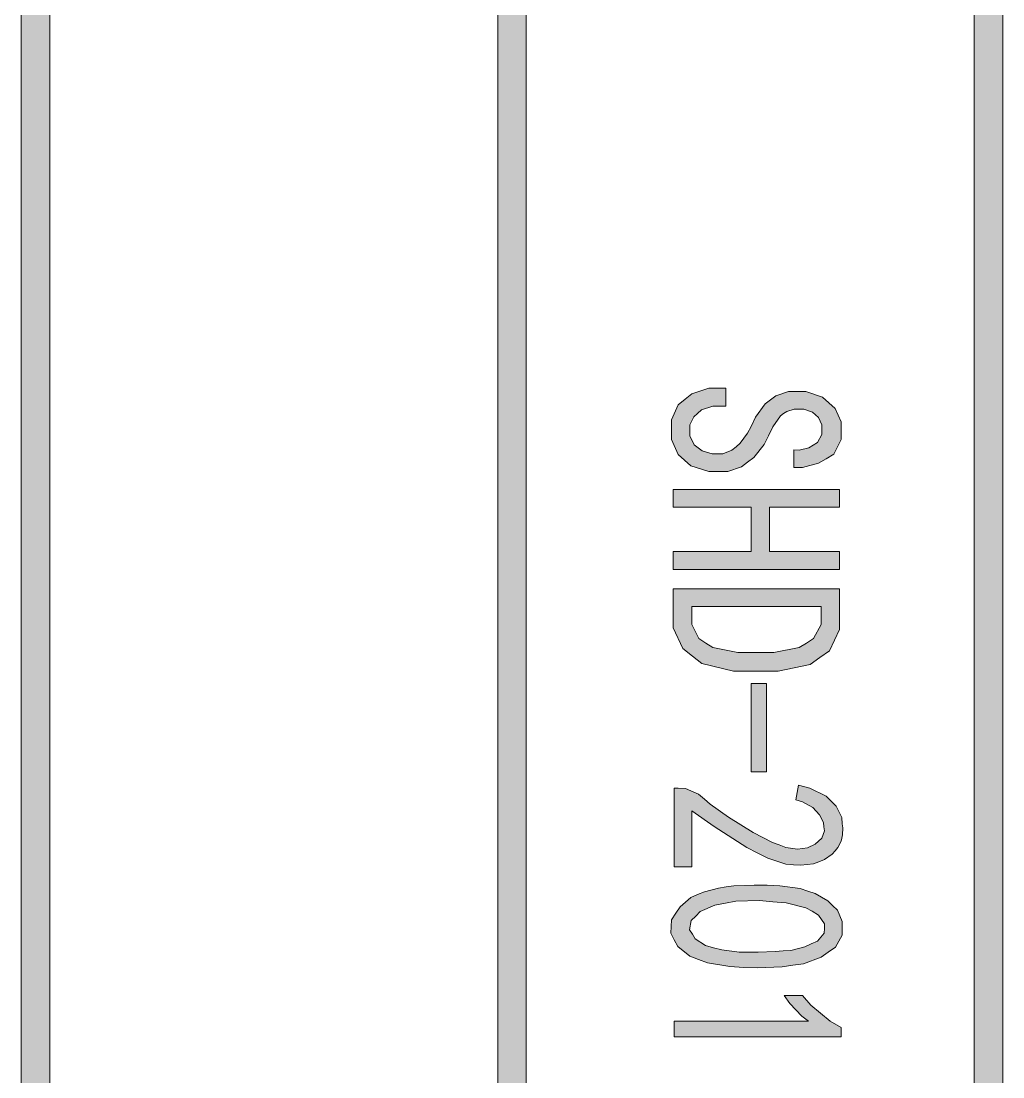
# Model space of a CAD drawing. Header units: millimetres. Extents: x 117 to 78452272, y 10 to 169749766.
# Drawn here: x 78386810 to 78388583, y 169651921 to 169653827 of the extents above; entities that cross this region are included whole.
import ezdxf

# ---------------------------------------------------------------- set-up
doc = ezdxf.new("R2010")
doc.units = ezdxf.units.MM

msp = doc.modelspace()

# ---------------------------------------------------------------- hatches: boundary and pattern name
h = msp.add_hatch(color=0)
h.dxf.hatch_style = 2
h.paths.add_polyline_path([(78386861.83, 169649677.669), (78386810.12, 169649677.669), (78386810.12, 169655684.228), (78386861.83, 169655684.228)])
h = msp.add_hatch(color=0)
h.dxf.hatch_style = 2
h.paths.add_polyline_path([(78387722.372, 169649677.669), (78387670.662, 169649677.669), (78387670.662, 169655684.228), (78387722.372, 169655684.228)])
h = msp.add_hatch(color=0)
h.dxf.hatch_style = 2
h.paths.add_polyline_path([(78388582.915, 169649677.669), (78388531.204, 169649677.669), (78388531.204, 169655684.228), (78388582.915, 169655684.228)])
h = msp.add_hatch(color=0)
h.dxf.hatch_style = 2
h.paths.add_polyline_path([(78388071.846, 169653013.833), (78388052.024, 169653013.833), (78388019.705, 169653024.175), (78388008.071, 169653034.517), (78387996.436, 169653044.428), (78387984.37, 169653072.007), (78387984.37, 169653089.674), (78387984.37, 169653107.342), (78387996.867, 169653134.489), (78388008.932, 169653144.401), (78388020.998, 169653154.312), (78388052.024, 169653164.223), (78388070.123, 169653164.223), (78388082.619, 169653164.223), (78388082.619, 169653131.904), (78388071.846, 169653131.904), (78388058.919, 169653131.904), (78388038.666, 169653125.44), (78388031.771, 169653118.976), (78388024.876, 169653112.944), (78388017.551, 169653098.292), (78388017.551, 169653089.674), (78388017.551, 169653078.47), (78388025.307, 169653062.095), (78388032.633, 169653056.924), (78388039.959, 169653051.322), (78388058.057, 169653046.151), (78388068.399, 169653046.151), (78388077.448, 169653046.151), (78388093.392, 169653052.615), (78388101.149, 169653058.648), (78388108.474, 169653065.112), (78388121.833, 169653083.21), (78388128.297, 169653095.276), (78388136.053, 169653112.082), (78388153.721, 169653136.213), (78388163.201, 169653143.539), (78388172.681, 169653150.864), (78388195.52, 169653158.621), (78388208.878, 169653158.621), (78388226.977, 169653158.621), (78388257.141, 169653148.279), (78388268.345, 169653137.937), (78388279.98, 169653128.026), (78388291.183, 169653103.894), (78388291.183, 169653089.674), (78388291.183, 169653071.576), (78388277.394, 169653045.29), (78388264.036, 169653037.102), (78388250.246, 169653028.915), (78388220.944, 169653021.158), (78388205.431, 169653021.158), (78388205.431, 169653053.046), (78388214.911, 169653052.615), (78388232.579, 169653056.924), (78388240.335, 169653061.664), (78388248.092, 169653066.405), (78388256.279, 169653080.625), (78388256.279, 169653089.674), (78388256.279, 169653098.292), (78388250.246, 169653111.651), (78388244.644, 169653116.391), (78388239.042, 169653121.131), (78388223.529, 169653126.302), (78388214.049, 169653126.302), (78388206.293, 169653126.302), (78388192.503, 169653122.424), (78388186.901, 169653118.546), (78388181.299, 169653114.667), (78388167.51, 169653094.414), (78388159.754, 169653078.47), (78388151.997, 169653062.957), (78388133.037, 169653039.257), (78388121.833, 169653030.638), (78388111.06, 169653022.451), (78388086.067, 169653013.833)])
h = msp.add_hatch(color=0)
h.dxf.hatch_style = 2
h.paths.add_polyline_path([(78387987.818, 169652837.157), (78387987.818, 169652869.475), (78388128.297, 169652869.475), (78388128.297, 169652949.626), (78387987.818, 169652949.626), (78387987.818, 169652981.514), (78388287.736, 169652981.514), (78388287.736, 169652949.626), (78388161.477, 169652949.626), (78388161.477, 169652869.475), (78388287.736, 169652869.475), (78388287.736, 169652837.157)])
h = msp.add_hatch(color=0)
h.paths.add_polyline_path([(78388136.915, 169652653.586), (78388096.409, 169652653.586), (78388039.097, 169652667.375), (78388022.291, 169652680.733), (78388005.054, 169652694.523), (78387987.818, 169652731.582), (78387987.818, 169652754.42), (78387987.818, 169652802.252), (78388287.736, 169652802.252), (78388287.736, 169652754.42), (78388287.736, 169652728.565), (78388270.068, 169652690.214), (78388252.401, 169652678.148), (78388235.164, 169652665.651), (78388177.421, 169652653.586)])
h.paths.add_polyline_path([(78388136.915, 169652687.197), (78388169.234, 169652687.197), (78388214.911, 169652695.816), (78388228.269, 169652704.003), (78388241.197, 169652712.621), (78388254.555, 169652737.615), (78388254.555, 169652754.42), (78388254.555, 169652769.933), (78388020.998, 169652769.933), (78388020.998, 169652754.42), (78388020.998, 169652737.615), (78388033.926, 169652712.621), (78388046.422, 169652704.003), (78388059.35, 169652695.816), (78388104.596, 169652687.197)])
h = msp.add_hatch(color=0)
h.dxf.hatch_style = 2
h.paths.add_polyline_path([(78388128.297, 169652471.307), (78388128.297, 169652631.178), (78388156.306, 169652631.178), (78388156.306, 169652471.307)])
h = msp.add_hatch(color=0)
h.dxf.hatch_style = 2
h.paths.add_polyline_path([(78387996.867, 169652442.005), (78388009.794, 169652441.143), (78388033.495, 169652431.232), (78388043.837, 169652422.183), (78388054.61, 169652413.134), (78388087.359, 169652389.864), (78388109.767, 169652376.075), (78388132.175, 169652361.855), (78388166.648, 169652343.756), (78388179.145, 169652339.447), (78388191.211, 169652335.138), (78388212.326, 169652332.121), (78388220.944, 169652332.983), (78388229.993, 169652334.276), (78388244.213, 169652340.74), (78388249.815, 169652346.341), (78388255.848, 169652351.943), (78388260.588, 169652364.871), (78388259.726, 169652372.197), (78388258.865, 169652379.953), (78388251.539, 169652393.742), (78388245.506, 169652400.637), (78388239.473, 169652407.101), (78388220.944, 169652417.443), (78388208.878, 169652420.89), (78388214.049, 169652447.607), (78388234.302, 169652442.005), (78388263.605, 169652427.354), (78388272.654, 169652418.736), (78388282.134, 169652409.686), (78388292.045, 169652389.002), (78388292.907, 169652377.368), (78388293.769, 169652370.473), (78388293.338, 169652357.545), (78388292.045, 169652351.943), (78388290.752, 169652346.341), (78388284.72, 169652334.707), (78388279.98, 169652329.105), (78388274.809, 169652323.072), (78388260.588, 169652313.161), (78388250.677, 169652309.283), (78388241.197, 169652305.404), (78388217.927, 169652302.819), (78388204.569, 169652303.681), (78388190.78, 169652304.542), (78388158.461, 169652315.746), (78388139.5, 169652325.227), (78388120.54, 169652335.138), (78388061.504, 169652373.058), (78388020.998, 169652401.068), (78388020.998, 169652300.233), (78387989.541, 169652300.233), (78387989.541, 169652442.005)])
h = msp.add_hatch(color=0)
h.paths.add_polyline_path([(78388157.168, 169652266.622), (78388180.438, 169652265.76), (78388217.066, 169652260.589), (78388230.855, 169652255.849), (78388244.213, 169652251.54), (78388266.621, 169652238.612), (78388275.239, 169652229.994), (78388284.289, 169652221.806), (78388292.907, 169652201.122), (78388292.907, 169652188.626), (78388292.907, 169652176.56), (78388280.41, 169652155.014), (78388267.483, 169652145.965), (78388254.986, 169652136.916), (78388222.667, 169652124.85), (78388203.707, 169652122.264), (78388184.316, 169652119.248), (78388139.931, 169652117.524), (78388114.938, 169652118.386), (78388089.945, 169652119.679), (78388049.439, 169652126.574), (78388033.495, 169652132.606), (78388017.551, 169652138.639), (78387996.005, 169652156.307), (78387989.541, 169652168.373), (78387983.508, 169652180.438), (78387984.801, 169652204.139), (78387992.127, 169652216.204), (78387999.883, 169652227.839), (78388019.274, 169652244.645), (78388031.771, 169652249.816), (78388043.837, 169652254.556), (78388069.692, 169652261.451), (78388083.481, 169652263.605), (78388096.84, 169652265.76), (78388133.898, 169652267.053)])
h.paths.add_polyline_path([(78388167.51, 169652236.888), (78388143.379, 169652239.043), (78388100.718, 169652237.75), (78388081.757, 169652234.303), (78388062.797, 169652230.856), (78388036.08, 169652219.221), (78388028.324, 169652211.033), (78388020.136, 169652202.846), (78388017.12, 169652186.471), (78388022.291, 169652178.284), (78388027.031, 169652169.665), (78388045.991, 169652157.6), (78388060.643, 169652153.721), (78388075.294, 169652149.843), (78388106.751, 169652145.965), (78388123.557, 169652145.965), (78388140.793, 169652145.965), (78388171.819, 169652146.827), (78388186.039, 169652148.119), (78388199.829, 169652148.981), (78388225.253, 169652155.445), (78388236.888, 169652160.616), (78388248.092, 169652165.787), (78388260.157, 169652180.007), (78388260.588, 169652188.626), (78388261.019, 169652197.244), (78388249.815, 169652212.757), (78388238.611, 169652219.652), (78388226.977, 169652226.116), (78388191.641, 169652235.165)])
h = msp.add_hatch(color=0)
h.dxf.hatch_style = 2
h.paths.add_polyline_path([(78388231.717, 169652020.999), (78388220.082, 169652030.048), (78388198.105, 169652053.318), (78388187.763, 169652067.538), (78388220.944, 169652067.538), (78388236.026, 169652049.87), (78388270.93, 169652020.999), (78388291.183, 169652009.795), (78388291.183, 169651992.989), (78387989.541, 169651992.989), (78387989.541, 169652020.999)])

# ---------------------------------------------------------------- linework, layer by layer
at = {"color": 0, "lineweight": 0}
for points in [[(78386861.83, 169649677.669), (78386810.12, 169649677.669), (78386810.12, 169655684.228), (78386861.83, 169655684.228)], [(78387722.372, 169649677.669), (78387670.662, 169649677.669), (78387670.662, 169655684.228), (78387722.372, 169655684.228)], [(78388582.915, 169649677.669), (78388531.204, 169649677.669), (78388531.204, 169655684.228), (78388582.915, 169655684.228)], [(78388071.846, 169653013.833), (78388052.024, 169653013.833), (78388019.705, 169653024.175), (78388008.071, 169653034.517), (78387996.436, 169653044.428), (78387984.37, 169653072.007), (78387984.37, 169653089.674), (78387984.37, 169653107.342), (78387996.867, 169653134.489), (78388008.932, 169653144.401), (78388020.998, 169653154.312), (78388052.024, 169653164.223), (78388070.123, 169653164.223), (78388082.619, 169653164.223), (78388082.619, 169653131.904), (78388071.846, 169653131.904), (78388058.919, 169653131.904), (78388038.666, 169653125.44), (78388031.771, 169653118.976), (78388024.876, 169653112.944), (78388017.551, 169653098.292), (78388017.551, 169653089.674), (78388017.551, 169653078.47), (78388025.307, 169653062.095), (78388032.633, 169653056.924), (78388039.959, 169653051.322), (78388058.057, 169653046.151), (78388068.399, 169653046.151), (78388077.448, 169653046.151), (78388093.392, 169653052.615), (78388101.149, 169653058.648), (78388108.474, 169653065.112), (78388121.833, 169653083.21), (78388128.297, 169653095.276), (78388136.053, 169653112.082), (78388153.721, 169653136.213), (78388163.201, 169653143.539), (78388172.681, 169653150.864), (78388195.52, 169653158.621), (78388208.878, 169653158.621), (78388226.977, 169653158.621), (78388257.141, 169653148.279), (78388268.345, 169653137.937), (78388279.98, 169653128.026), (78388291.183, 169653103.894), (78388291.183, 169653089.674), (78388291.183, 169653071.576), (78388277.394, 169653045.29), (78388264.036, 169653037.102), (78388250.246, 169653028.915), (78388220.944, 169653021.158), (78388205.431, 169653021.158), (78388205.431, 169653053.046), (78388214.911, 169653052.615), (78388232.579, 169653056.924), (78388240.335, 169653061.664), (78388248.092, 169653066.405), (78388256.279, 169653080.625), (78388256.279, 169653089.674), (78388256.279, 169653098.292), (78388250.246, 169653111.651), (78388244.644, 169653116.391), (78388239.042, 169653121.131), (78388223.529, 169653126.302), (78388214.049, 169653126.302), (78388206.293, 169653126.302), (78388192.503, 169653122.424), (78388186.901, 169653118.546), (78388181.299, 169653114.667), (78388167.51, 169653094.414), (78388159.754, 169653078.47), (78388151.997, 169653062.957), (78388133.037, 169653039.257), (78388121.833, 169653030.638), (78388111.06, 169653022.451), (78388086.067, 169653013.833)], [(78387987.818, 169652837.157), (78387987.818, 169652869.475), (78388128.297, 169652869.475), (78388128.297, 169652949.626), (78387987.818, 169652949.626), (78387987.818, 169652981.514), (78388287.736, 169652981.514), (78388287.736, 169652949.626), (78388161.477, 169652949.626), (78388161.477, 169652869.475), (78388287.736, 169652869.475), (78388287.736, 169652837.157)], [(78388136.915, 169652653.586), (78388096.409, 169652653.586), (78388039.097, 169652667.375), (78388022.291, 169652680.733), (78388005.054, 169652694.523), (78387987.818, 169652731.582), (78387987.818, 169652754.42), (78387987.818, 169652802.252), (78388287.736, 169652802.252), (78388287.736, 169652754.42), (78388287.736, 169652728.565), (78388270.068, 169652690.214), (78388252.401, 169652678.148), (78388235.164, 169652665.651), (78388177.421, 169652653.586)], [(78388136.915, 169652687.197), (78388169.234, 169652687.197), (78388214.911, 169652695.816), (78388228.269, 169652704.003), (78388241.197, 169652712.621), (78388254.555, 169652737.615), (78388254.555, 169652754.42), (78388254.555, 169652769.933), (78388020.998, 169652769.933), (78388020.998, 169652754.42), (78388020.998, 169652737.615), (78388033.926, 169652712.621), (78388046.422, 169652704.003), (78388059.35, 169652695.816), (78388104.596, 169652687.197)], [(78388128.297, 169652471.307), (78388128.297, 169652631.178), (78388156.306, 169652631.178), (78388156.306, 169652471.307)], [(78387996.867, 169652442.005), (78388009.794, 169652441.143), (78388033.495, 169652431.232), (78388043.837, 169652422.183), (78388054.61, 169652413.134), (78388087.359, 169652389.864), (78388109.767, 169652376.075), (78388132.175, 169652361.855), (78388166.648, 169652343.756), (78388179.145, 169652339.447), (78388191.211, 169652335.138), (78388212.326, 169652332.121), (78388220.944, 169652332.983), (78388229.993, 169652334.276), (78388244.213, 169652340.74), (78388249.815, 169652346.341), (78388255.848, 169652351.943), (78388260.588, 169652364.871), (78388259.726, 169652372.197), (78388258.865, 169652379.953), (78388251.539, 169652393.742), (78388245.506, 169652400.637), (78388239.473, 169652407.101), (78388220.944, 169652417.443), (78388208.878, 169652420.89), (78388214.049, 169652447.607), (78388234.302, 169652442.005), (78388263.605, 169652427.354), (78388272.654, 169652418.736), (78388282.134, 169652409.686), (78388292.045, 169652389.002), (78388292.907, 169652377.368), (78388293.769, 169652370.473), (78388293.338, 169652357.545), (78388292.045, 169652351.943), (78388290.752, 169652346.341), (78388284.72, 169652334.707), (78388279.98, 169652329.105), (78388274.809, 169652323.072), (78388260.588, 169652313.161), (78388250.677, 169652309.283), (78388241.197, 169652305.404), (78388217.927, 169652302.819), (78388204.569, 169652303.681), (78388190.78, 169652304.542), (78388158.461, 169652315.746), (78388139.5, 169652325.227), (78388120.54, 169652335.138), (78388061.504, 169652373.058), (78388020.998, 169652401.068), (78388020.998, 169652300.233), (78387989.541, 169652300.233), (78387989.541, 169652442.005)], [(78388157.168, 169652266.622), (78388180.438, 169652265.76), (78388217.066, 169652260.589), (78388230.855, 169652255.849), (78388244.213, 169652251.54), (78388266.621, 169652238.612), (78388275.239, 169652229.994), (78388284.289, 169652221.806), (78388292.907, 169652201.122), (78388292.907, 169652188.626), (78388292.907, 169652176.56), (78388280.41, 169652155.014), (78388267.483, 169652145.965), (78388254.986, 169652136.916), (78388222.667, 169652124.85), (78388203.707, 169652122.264), (78388184.316, 169652119.248), (78388139.931, 169652117.524), (78388114.938, 169652118.386), (78388089.945, 169652119.679), (78388049.439, 169652126.574), (78388033.495, 169652132.606), (78388017.551, 169652138.639), (78387996.005, 169652156.307), (78387989.541, 169652168.373), (78387983.508, 169652180.438), (78387984.801, 169652204.139), (78387992.127, 169652216.204), (78387999.883, 169652227.839), (78388019.274, 169652244.645), (78388031.771, 169652249.816), (78388043.837, 169652254.556), (78388069.692, 169652261.451), (78388083.481, 169652263.605), (78388096.84, 169652265.76), (78388133.898, 169652267.053)], [(78388167.51, 169652236.888), (78388143.379, 169652239.043), (78388100.718, 169652237.75), (78388081.757, 169652234.303), (78388062.797, 169652230.856), (78388036.08, 169652219.221), (78388028.324, 169652211.033), (78388020.136, 169652202.846), (78388017.12, 169652186.471), (78388022.291, 169652178.284), (78388027.031, 169652169.665), (78388045.991, 169652157.6), (78388060.643, 169652153.721), (78388075.294, 169652149.843), (78388106.751, 169652145.965), (78388123.557, 169652145.965), (78388140.793, 169652145.965), (78388171.819, 169652146.827), (78388186.039, 169652148.119), (78388199.829, 169652148.981), (78388225.253, 169652155.445), (78388236.888, 169652160.616), (78388248.092, 169652165.787), (78388260.157, 169652180.007), (78388260.588, 169652188.626), (78388261.019, 169652197.244), (78388249.815, 169652212.757), (78388238.611, 169652219.652), (78388226.977, 169652226.116), (78388191.641, 169652235.165)], [(78388231.717, 169652020.999), (78388220.082, 169652030.048), (78388198.105, 169652053.318), (78388187.763, 169652067.538), (78388220.944, 169652067.538), (78388236.026, 169652049.87), (78388270.93, 169652020.999), (78388291.183, 169652009.795), (78388291.183, 169651992.989), (78387989.541, 169651992.989), (78387989.541, 169652020.999)]]:
    msp.add_lwpolyline(points, close=True, dxfattribs=at)

doc.saveas('drawing.dxf')
